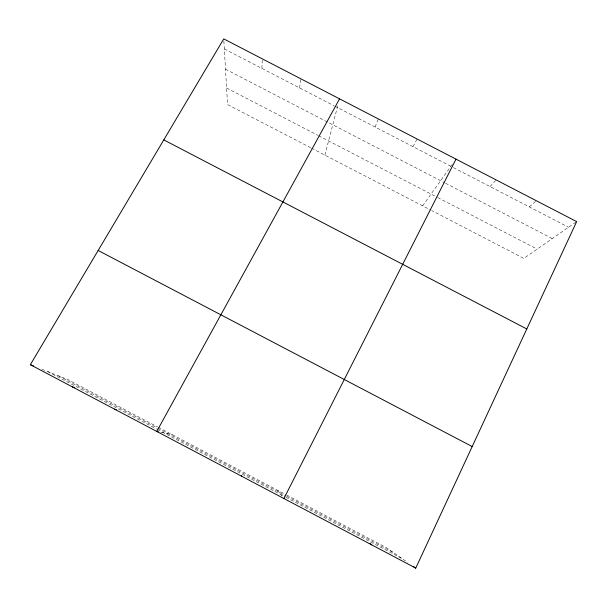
<?xml version="1.0" encoding="UTF-8"?>
<svg xmlns="http://www.w3.org/2000/svg" width="607" height="607" viewBox="0 0 607 607"><rect width="100%" height="100%" fill="white"/><g stroke="black" fill="none" stroke-linecap="round" stroke-linejoin="round"><path stroke-width="0.46" stroke-dasharray="3.04 2.28" d="M261.921 68.409L262.277 58.849M299.585 87.916L300.882 78.834M324.882 155.104L337.985 104.882M375.111 127.038L378.305 118.919M412.972 146.651L417.123 139.011M422.639 205.864L452.435 164.148M490.054 186.569L496.147 179.93M529.274 206.888L536.36 200.75M575.914 222.116L523.833 258.407L431.676 210.561M160.809 432.283L172.456 434.764M41.944 369.291L67.772 379.519L157.471 426.858M224.332 48.939L333.964 105.724M334.798 106.157L450.902 166.295M453.399 167.593L568.562 227.238M225.508 69.175L444.741 182.836M445.568 183.261L552.279 238.589M226.601 88L317.787 135.315M318.614 135.748L436.941 197.138M437.776 197.571L537.149 249.128M310.716 147.751L227.564 104.579L223.748 38.894M311.55 148.184L430.856 210.136M158.306 427.298L285.897 494.622M286.716 495.062L386.598 547.764L407.456 562.325M58.431 375.824L156.841 427.753M157.676 428.193L285.851 495.836M286.686 496.276L393.86 552.833M47.741 371.59L156.621 429.05M157.441 429.483L285.123 496.867M285.943 497.3L402.183 558.645M277.657 490.274L281.982 495.972"/><path stroke-width="0.91" d="M241.449 476.116L241.616 475.44M415.742 568.106L576.65 221.608L223.748 38.894L30.35 364.701L415.742 568.106L413.481 566.528M283.924 498.537L456.009 159.148M339.563 98.858L156.758 431.418L158.381 431.759M114.541 409.133L116.316 409.687M72.4 386.894L74.744 387.744M30.35 364.701L33.666 366.013M163.791 139.898L526.793 328.971M98.159 250.471L472.185 446.555M369.709 543.348L371.712 544.866"/></g></svg>
